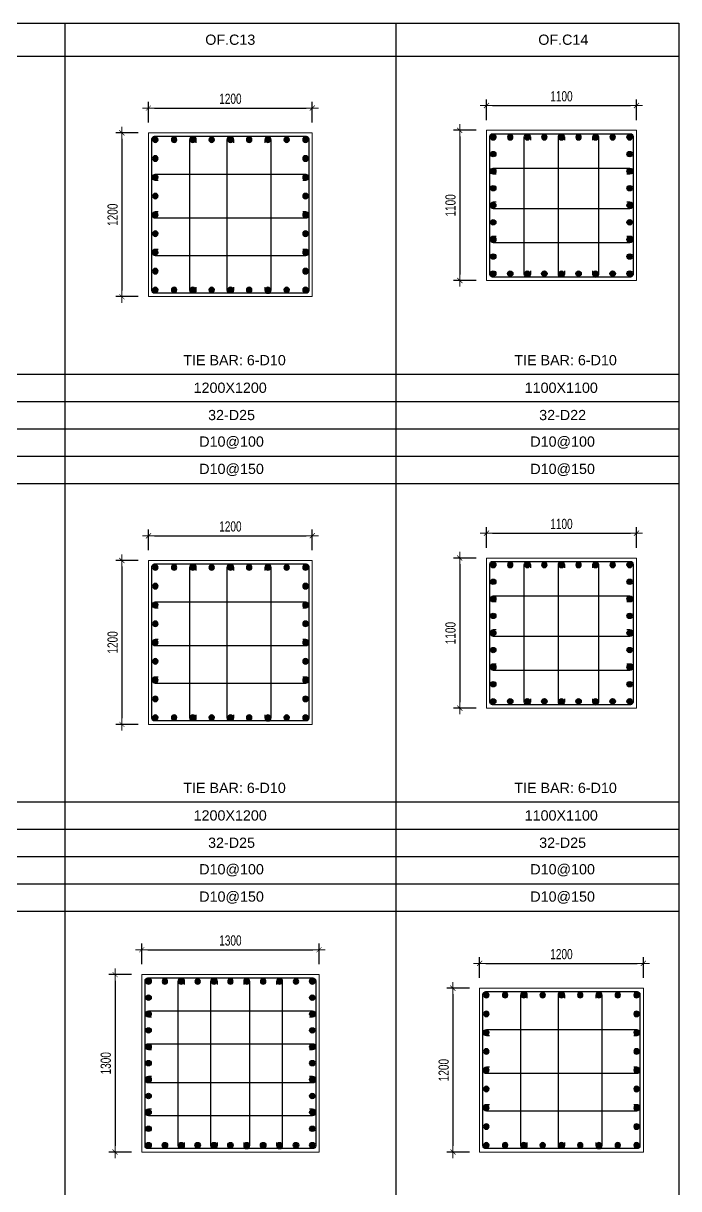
# Model space of a CAD drawing. Header units: millimetres. Extents: x 61878 to 380960, y -19809 to 191918.
# Drawn here: x 346998 to 351801, y 93668 to 102205 of the extents above; entities that cross this region are included whole.
import ezdxf
from ezdxf.enums import TextEntityAlignment as Align

# ---------------------------------------------------------------- set-up
doc = ezdxf.new("R2010")
doc.units = ezdxf.units.MM
doc.linetypes.add('CENTER2', pattern=[1.125, 0.75, -0.125, 0.125, -0.125])
doc.layers.get('Defpoints').update_dxf_attribs({"color": 151, "lineweight": 9})
for name, color, linetype in [('2', 2, 'Continuous'), ('CEN', 1, 'CENTER2'), ('STL', 3, 'Continuous'), ('TIT1', 3, 'Continuous')]:
    doc.layers.add(name, color=color, linetype=linetype)
doc.layers.add('NDC_S_CONTINUOUS', color=3, linetype='Continuous', lineweight=20)
doc.layers.add('NDC_S_DIM', color=1, linetype='Continuous', lineweight=15)
doc.styles.add('NDC_ARIAL', font='arial.ttf', dxfattribs={"width": 0.85})
doc.styles.add('NDC_DIM', font='', dxfattribs={"width": 0.75})
doc.styles.get('NDC_DIM').set_extended_font_data('Dotum')
doc.dimstyles.new('NDC_dim_30', dxfattribs={"dimscale": 30, "dimtxt": 2.5, "dimasz": 1.5, "dimexe": 1.5, "dimexo": 2.5, "dimgap": 1, "dimtad": 1, "dimdec": 0, "dimzin": 0, "dimdsep": 46, "dimtxsty": 'NDC_DIM', "dimblk": 'DIMMARK', "dimcen": 0.09, "dimdle": 1.2, "dimclrd": 1, "dimclre": 1, "dimclrt": 3, "dimadec": 0, "dimazin": 0, "dimtfac": 1, "dimtdec": 0, "dimtix": 1, "dimtofl": 0, "dimtmove": 0, "dimatfit": 3, "dimfxl": 8, "dimfxlon": 1, "dimtolj": 1, "dimtzin": 0, "dimarcsym": 0})

# ---------------------------------------------------------------- blocks, each defined once
blk = doc.blocks.new('DIMMARK')
at = {"layer": 'NDC_S_DIM', "color": 1}
blk.add_line((-1.5, 0), (1, 0), dxfattribs=at)
at = {"layer": 'NDC_S_DIM', "color": 2, "const_width": 0.1}
blk.add_lwpolyline([(-0.42, -0.42), (0.42, 0.42)], dxfattribs=at)
blk = doc.blocks.new('*D1206')
at = {"layer": 'Defpoints', "color": 0, "ltscale": 40, "transparency": 16777216}
for p in [(349166.1, 95418.5), (347866.1, 95236.9), (349166.1, 95236.9)]:
    blk.add_point(p, dxfattribs=at)
at = {"layer": 'NDC_S_DIM', "color": 1, "lineweight": -2, "ltscale": 40, "transparency": 16777216}
for p, q in [((347866.1, 95311.9), (347866.1, 95463.5)), ((349166.1, 95311.9), (349166.1, 95463.5)), ((347911.1, 95418.5), (349121.1, 95418.5))]:
    blk.add_line(p, q, dxfattribs=at)
at = {"layer": 'NDC_S_DIM', "color": 1, "lineweight": -2, "ltscale": 40, "transparency": 16777216, "xscale": 45, "yscale": 45, "zscale": 45, "rotation": 180}
blk.add_blockref('DIMMARK', (347866.1, 95418.5), dxfattribs=at)
at = {"layer": 'NDC_S_DIM', "color": 1, "lineweight": -2, "ltscale": 40, "transparency": 16777216, "xscale": 45, "yscale": 45, "zscale": 45}
blk.add_blockref('DIMMARK', (349166.1, 95418.5), dxfattribs=at)
at = {"layer": 'NDC_S_DIM', "color": 3, "ltscale": 40, "transparency": 16777216, "insert": (348516.1, 95486), "char_height": 75, "attachment_point": 5, "style": 'NDC_DIM'}
blk.add_mtext('\\A1;1300', dxfattribs=at)
blk = doc.blocks.new('*D1207')
at = {"layer": 'Defpoints', "color": 0, "ltscale": 40, "transparency": 16777216}
for p in [(347866.1, 95236.9), (347670.8, 93936.9), (347866.1, 93936.9)]:
    blk.add_point(p, dxfattribs=at)
at = {"layer": 'NDC_S_DIM', "color": 1, "lineweight": -2, "ltscale": 40, "transparency": 16777216}
for p, q in [((347791.1, 95236.9), (347625.8, 95236.9)), ((347670.8, 95191.9), (347670.8, 93981.9)), ((347791.1, 93936.9), (347625.8, 93936.9))]:
    blk.add_line(p, q, dxfattribs=at)
at = {"layer": 'NDC_S_DIM', "color": 1, "lineweight": -2, "ltscale": 40, "transparency": 16777216, "xscale": 45, "yscale": 45, "zscale": 45}
for p, rotation in [((347670.8, 95236.9), 90), ((347670.8, 93936.9), 270)]:
    blk.add_blockref('DIMMARK', p, dxfattribs=dict(at, rotation=rotation))
at = {"layer": 'NDC_S_DIM', "color": 3, "ltscale": 40, "transparency": 16777216, "insert": (347603.2, 94586.9), "char_height": 75, "attachment_point": 5, "rotation": 90, "style": 'NDC_DIM'}
blk.add_mtext('\\A1;1300', dxfattribs=at)
blk = doc.blocks.new('8')
at = {"layer": '2'}
blk.add_hatch(color=256, dxfattribs=at).paths.add_polyline_path([(20, 0, 0.386127), (1.9, 19.9), (-1.9, 19.9, 0.386127), (-20, 0, 1)])
blk.add_circle((0, 0), 20, dxfattribs=at)
blk = doc.blocks.new('5')
at = {"layer": 'CEN', "rotation": 180}
blk.add_blockref('8', (0, 0), dxfattribs=at)
blk = doc.blocks.new('*U1192')
at = {"layer": 'STL', "xscale": -1, "rotation": 270}
blk.add_blockref('5', (0, 0), dxfattribs=at)
blk = doc.blocks.new('*U1172')
at = {"layer": 'NDC_S_DIM', "color": 0, "linetype": 'ByBlock', "lineweight": -2, "transparency": 16777216}
for p in [(308919.8, 95186.4), (309039.9, 95186.4), (309159.9, 95186.4), (309280, 95186.4), (309400, 95186.4), (309520.1, 95186.4), (309640.1, 95186.4), (309760.2, 95186.4), (309880.2, 95186.4), (310000.3, 95186.4), (310120.3, 95186.4)]:
    blk.add_blockref('*U1192', p, dxfattribs=at)
blk = doc.blocks.new('*U1173')
at = {"layer": 'STL', "xscale": -1, "rotation": 270}
blk.add_blockref('5', (0, 0), dxfattribs=at)
blk = doc.blocks.new('*U1174')
at = {"layer": 'NDC_S_DIM', "color": 0, "linetype": 'ByBlock', "lineweight": -2, "transparency": 16777216}
for p in [(308919.8, 95186.4), (309039.9, 95186.4), (309159.9, 95186.4), (309280, 95186.4), (309400, 95186.4), (309520.1, 95186.4), (309640.1, 95186.4), (309760.2, 95186.4), (309880.2, 95186.4), (310000.3, 95186.4), (310120.3, 95186.4)]:
    blk.add_blockref('*U1173', p, dxfattribs=at)
blk = doc.blocks.new('*U1175')
at = {"layer": 'STL', "xscale": -1, "rotation": 270}
blk.add_blockref('5', (0, 0), dxfattribs=at)
blk = doc.blocks.new('*U1176')
at = {"layer": 'NDC_S_DIM', "color": 0, "linetype": 'ByBlock', "lineweight": -2, "transparency": 16777216}
for p in [(308919.8, 95186.4), (309039.9, 95186.4), (309159.9, 95186.4), (309280, 95186.4), (309400, 95186.4), (309520.1, 95186.4), (309640.1, 95186.4), (309760.2, 95186.4), (309880.2, 95186.4), (310000.3, 95186.4), (310120.3, 95186.4)]:
    blk.add_blockref('*U1175', p, dxfattribs=at)
blk = doc.blocks.new('*U1177')
at = {"layer": 'STL', "xscale": -1, "rotation": 270}
blk.add_blockref('5', (0, 0), dxfattribs=at)
blk = doc.blocks.new('*U1178')
at = {"layer": 'NDC_S_DIM', "color": 0, "linetype": 'ByBlock', "lineweight": -2, "transparency": 16777216}
for p in [(308919.8, 95186.4), (309039.9, 95186.4), (309159.9, 95186.4), (309280, 95186.4), (309400, 95186.4), (309520.1, 95186.4), (309640.1, 95186.4), (309760.2, 95186.4), (309880.2, 95186.4), (310000.3, 95186.4), (310120.3, 95186.4)]:
    blk.add_blockref('*U1177', p, dxfattribs=at)
blk = doc.blocks.new('*D1201')
at = {"layer": 'Defpoints', "color": 0, "ltscale": 40, "transparency": 16777216}
for p in [(349116.1, 98451.2), (347916.1, 98269.6), (349116.1, 98269.6)]:
    blk.add_point(p, dxfattribs=at)
at = {"layer": 'NDC_S_DIM', "color": 1, "lineweight": -2, "ltscale": 40, "transparency": 16777216}
for p, q in [((347916.1, 98344.6), (347916.1, 98496.2)), ((347961.1, 98451.2), (349071.1, 98451.2)), ((349116.1, 98344.6), (349116.1, 98496.2))]:
    blk.add_line(p, q, dxfattribs=at)
at = {"layer": 'NDC_S_DIM', "color": 1, "lineweight": -2, "ltscale": 40, "transparency": 16777216, "xscale": 45, "yscale": 45, "zscale": 45, "rotation": 180}
blk.add_blockref('DIMMARK', (347916.1, 98451.2), dxfattribs=at)
at = {"layer": 'NDC_S_DIM', "color": 1, "lineweight": -2, "ltscale": 40, "transparency": 16777216, "xscale": 45, "yscale": 45, "zscale": 45}
blk.add_blockref('DIMMARK', (349116.1, 98451.2), dxfattribs=at)
at = {"layer": 'NDC_S_DIM', "color": 3, "ltscale": 40, "transparency": 16777216, "insert": (348516.1, 98518.7), "char_height": 75, "attachment_point": 5, "style": 'NDC_DIM'}
blk.add_mtext('\\A1;1200', dxfattribs=at)
blk = doc.blocks.new('*D1202')
at = {"layer": 'Defpoints', "color": 0, "ltscale": 40, "transparency": 16777216}
for p in [(347916.1, 98269.6), (347720.8, 97069.6), (347916.1, 97069.6)]:
    blk.add_point(p, dxfattribs=at)
at = {"layer": 'NDC_S_DIM', "color": 1, "lineweight": -2, "ltscale": 40, "transparency": 16777216}
for p, q in [((347841.1, 98269.6), (347675.8, 98269.6)), ((347720.8, 98224.6), (347720.8, 97114.6)), ((347841.1, 97069.6), (347675.8, 97069.6))]:
    blk.add_line(p, q, dxfattribs=at)
at = {"layer": 'NDC_S_DIM', "color": 1, "lineweight": -2, "ltscale": 40, "transparency": 16777216, "xscale": 45, "yscale": 45, "zscale": 45}
for p, rotation in [((347720.8, 98269.6), 90), ((347720.8, 97069.6), 270)]:
    blk.add_blockref('DIMMARK', p, dxfattribs=dict(at, rotation=rotation))
at = {"layer": 'NDC_S_DIM', "color": 3, "ltscale": 40, "transparency": 16777216, "insert": (347653.2, 97669.6), "char_height": 75, "attachment_point": 5, "rotation": 90, "style": 'NDC_DIM'}
blk.add_mtext('\\A1;1200', dxfattribs=at)
blk = doc.blocks.new('*U1181')
at = {"layer": 'STL', "xscale": -1, "rotation": 270}
blk.add_blockref('5', (0, 0), dxfattribs=at)
blk = doc.blocks.new('*U1168')
at = {"layer": 'NDC_S_DIM', "color": 0, "linetype": 'ByBlock', "lineweight": -2, "transparency": 16777216}
for p in [(306393.8, 95024.2), (306531.3, 95024.2), (306668.9, 95024.2), (306806.4, 95024.2), (306944, 95024.2), (307081.5, 95024.2), (307219.1, 95024.2), (307356.7, 95024.2), (307494.2, 95024.2)]:
    blk.add_blockref('*U1181', p, dxfattribs=at)
blk = doc.blocks.new('*U1170')
at = {"layer": 'STL', "xscale": -1, "rotation": 270}
blk.add_blockref('5', (0, 0), dxfattribs=at)
blk = doc.blocks.new('*U1169')
at = {"layer": 'NDC_S_DIM', "color": 0, "linetype": 'ByBlock', "lineweight": -2, "transparency": 16777216}
for p in [(306393.8, 95024.2), (306531.3, 95024.2), (306668.9, 95024.2), (306806.4, 95024.2), (306944, 95024.2), (307081.5, 95024.2), (307219.1, 95024.2), (307356.7, 95024.2), (307494.2, 95024.2)]:
    blk.add_blockref('*U1170', p, dxfattribs=at)
blk = doc.blocks.new('*U1179')
at = {"layer": 'STL', "xscale": -1, "rotation": 270}
blk.add_blockref('5', (0, 0), dxfattribs=at)
blk = doc.blocks.new('*U1171')
at = {"layer": 'NDC_S_DIM', "color": 0, "linetype": 'ByBlock', "lineweight": -2, "transparency": 16777216}
for p in [(306393.8, 95024.2), (306531.3, 95024.2), (306668.9, 95024.2), (306806.4, 95024.2), (306944, 95024.2), (307081.5, 95024.2), (307219.1, 95024.2), (307356.7, 95024.2), (307494.2, 95024.2)]:
    blk.add_blockref('*U1179', p, dxfattribs=at)
blk = doc.blocks.new('*U1167')
at = {"layer": 'STL', "xscale": -1, "rotation": 270}
blk.add_blockref('5', (0, 0), dxfattribs=at)
blk = doc.blocks.new('*U1180')
at = {"layer": 'NDC_S_DIM', "color": 0, "linetype": 'ByBlock', "lineweight": -2, "transparency": 16777216}
for p in [(306393.8, 95024.2), (306531.3, 95024.2), (306668.9, 95024.2), (306806.4, 95024.2), (306944, 95024.2), (307081.5, 95024.2), (307219.1, 95024.2), (307356.7, 95024.2), (307494.2, 95024.2)]:
    blk.add_blockref('*U1167', p, dxfattribs=at)
blk = doc.blocks.new('*D1203')
at = {"layer": 'Defpoints', "color": 0, "ltscale": 40, "transparency": 16777216}
for p in [(349116.1, 101583.9), (347916.1, 101402.3), (349116.1, 101402.3)]:
    blk.add_point(p, dxfattribs=at)
at = {"layer": 'NDC_S_DIM', "color": 1, "lineweight": -2, "ltscale": 40, "transparency": 16777216}
for p, q in [((347916.1, 101477.3), (347916.1, 101628.9)), ((347961.1, 101583.9), (349071.1, 101583.9)), ((349116.1, 101477.3), (349116.1, 101628.9))]:
    blk.add_line(p, q, dxfattribs=at)
at = {"layer": 'NDC_S_DIM', "color": 1, "lineweight": -2, "ltscale": 40, "transparency": 16777216, "xscale": 45, "yscale": 45, "zscale": 45, "rotation": 180}
blk.add_blockref('DIMMARK', (347916.1, 101583.9), dxfattribs=at)
at = {"layer": 'NDC_S_DIM', "color": 1, "lineweight": -2, "ltscale": 40, "transparency": 16777216, "xscale": 45, "yscale": 45, "zscale": 45}
blk.add_blockref('DIMMARK', (349116.1, 101583.9), dxfattribs=at)
at = {"layer": 'NDC_S_DIM', "color": 3, "ltscale": 40, "transparency": 16777216, "insert": (348516.1, 101651.4), "char_height": 75, "attachment_point": 5, "style": 'NDC_DIM'}
blk.add_mtext('\\A1;1200', dxfattribs=at)
blk = doc.blocks.new('*D1204')
at = {"layer": 'Defpoints', "color": 0, "ltscale": 40, "transparency": 16777216}
for p in [(347916.1, 101402.3), (347720.8, 100202.3), (347916.1, 100202.3)]:
    blk.add_point(p, dxfattribs=at)
at = {"layer": 'NDC_S_DIM', "color": 1, "lineweight": -2, "ltscale": 40, "transparency": 16777216}
for p, q in [((347841.1, 101402.3), (347675.8, 101402.3)), ((347720.8, 101357.3), (347720.8, 100247.3)), ((347841.1, 100202.3), (347675.8, 100202.3))]:
    blk.add_line(p, q, dxfattribs=at)
at = {"layer": 'NDC_S_DIM', "color": 1, "lineweight": -2, "ltscale": 40, "transparency": 16777216, "xscale": 45, "yscale": 45, "zscale": 45}
for p, rotation in [((347720.8, 101402.3), 90), ((347720.8, 100202.3), 270)]:
    blk.add_blockref('DIMMARK', p, dxfattribs=dict(at, rotation=rotation))
at = {"layer": 'NDC_S_DIM', "color": 3, "ltscale": 40, "transparency": 16777216, "insert": (347653.2, 100802.3), "char_height": 75, "attachment_point": 5, "rotation": 90, "style": 'NDC_DIM'}
blk.add_mtext('\\A1;1200', dxfattribs=at)
blk = doc.blocks.new('*U1166')
at = {"layer": 'STL', "xscale": -1, "rotation": 270}
blk.add_blockref('5', (0, 0), dxfattribs=at)
blk = doc.blocks.new('*U1183')
at = {"layer": 'NDC_S_DIM', "color": 0, "linetype": 'ByBlock', "lineweight": -2, "transparency": 16777216}
for p in [(306393.8, 95024.2), (306531.3, 95024.2), (306668.9, 95024.2), (306806.4, 95024.2), (306944, 95024.2), (307081.5, 95024.2), (307219.1, 95024.2), (307356.7, 95024.2), (307494.2, 95024.2)]:
    blk.add_blockref('*U1166', p, dxfattribs=at)
blk = doc.blocks.new('*U1162')
at = {"layer": 'STL', "xscale": -1, "rotation": 270}
blk.add_blockref('5', (0, 0), dxfattribs=at)
blk = doc.blocks.new('*U1161')
at = {"layer": 'NDC_S_DIM', "color": 0, "linetype": 'ByBlock', "lineweight": -2, "transparency": 16777216}
for p in [(306393.8, 95024.2), (306531.3, 95024.2), (306668.9, 95024.2), (306806.4, 95024.2), (306944, 95024.2), (307081.5, 95024.2), (307219.1, 95024.2), (307356.7, 95024.2), (307494.2, 95024.2)]:
    blk.add_blockref('*U1162', p, dxfattribs=at)
blk = doc.blocks.new('*U1164')
at = {"layer": 'STL', "xscale": -1, "rotation": 270}
blk.add_blockref('5', (0, 0), dxfattribs=at)
blk = doc.blocks.new('*U1163')
at = {"layer": 'NDC_S_DIM', "color": 0, "linetype": 'ByBlock', "lineweight": -2, "transparency": 16777216}
for p in [(306393.8, 95024.2), (306531.3, 95024.2), (306668.9, 95024.2), (306806.4, 95024.2), (306944, 95024.2), (307081.5, 95024.2), (307219.1, 95024.2), (307356.7, 95024.2), (307494.2, 95024.2)]:
    blk.add_blockref('*U1164', p, dxfattribs=at)
blk = doc.blocks.new('*U1182')
at = {"layer": 'STL', "xscale": -1, "rotation": 270}
blk.add_blockref('5', (0, 0), dxfattribs=at)
blk = doc.blocks.new('*U1165')
at = {"layer": 'NDC_S_DIM', "color": 0, "linetype": 'ByBlock', "lineweight": -2, "transparency": 16777216}
for p in [(306393.8, 95024.2), (306531.3, 95024.2), (306668.9, 95024.2), (306806.4, 95024.2), (306944, 95024.2), (307081.5, 95024.2), (307219.1, 95024.2), (307356.7, 95024.2), (307494.2, 95024.2)]:
    blk.add_blockref('*U1182', p, dxfattribs=at)
blk = doc.blocks.new('*D1263')
at = {"layer": 'Defpoints', "color": 0, "ltscale": 40, "transparency": 16777216}
for p in [(351542.2, 95318.5), (350342.2, 95136.9), (351542.2, 95136.9)]:
    blk.add_point(p, dxfattribs=at)
at = {"layer": 'NDC_S_DIM', "color": 1, "lineweight": -2, "ltscale": 40, "transparency": 16777216}
for p, q in [((350342.2, 95211.9), (350342.2, 95363.5)), ((351542.2, 95211.9), (351542.2, 95363.5)), ((350387.2, 95318.5), (351497.2, 95318.5))]:
    blk.add_line(p, q, dxfattribs=at)
at = {"layer": 'NDC_S_DIM', "color": 1, "lineweight": -2, "ltscale": 40, "transparency": 16777216, "xscale": 45, "yscale": 45, "zscale": 45, "rotation": 180}
blk.add_blockref('DIMMARK', (350342.2, 95318.5), dxfattribs=at)
at = {"layer": 'NDC_S_DIM', "color": 1, "lineweight": -2, "ltscale": 40, "transparency": 16777216, "xscale": 45, "yscale": 45, "zscale": 45}
blk.add_blockref('DIMMARK', (351542.2, 95318.5), dxfattribs=at)
at = {"layer": 'NDC_S_DIM', "color": 3, "ltscale": 40, "transparency": 16777216, "insert": (350942.2, 95386), "char_height": 75, "attachment_point": 5, "style": 'NDC_DIM'}
blk.add_mtext('\\A1;1200', dxfattribs=at)
blk = doc.blocks.new('*D1264')
at = {"layer": 'Defpoints', "color": 0, "ltscale": 40, "transparency": 16777216}
for p in [(350342.2, 95136.9), (350146.9, 93936.9), (350342.2, 93936.9)]:
    blk.add_point(p, dxfattribs=at)
at = {"layer": 'NDC_S_DIM', "color": 1, "lineweight": -2, "ltscale": 40, "transparency": 16777216}
for p, q in [((350267.2, 95136.9), (350101.9, 95136.9)), ((350146.9, 95091.9), (350146.9, 93981.9)), ((350267.2, 93936.9), (350101.9, 93936.9))]:
    blk.add_line(p, q, dxfattribs=at)
at = {"layer": 'NDC_S_DIM', "color": 1, "lineweight": -2, "ltscale": 40, "transparency": 16777216, "xscale": 45, "yscale": 45, "zscale": 45}
for p, rotation in [((350146.9, 95136.9), 90), ((350146.9, 93936.9), 270)]:
    blk.add_blockref('DIMMARK', p, dxfattribs=dict(at, rotation=rotation))
at = {"layer": 'NDC_S_DIM', "color": 3, "ltscale": 40, "transparency": 16777216, "insert": (350079.3, 94536.9), "char_height": 75, "attachment_point": 5, "rotation": 90, "style": 'NDC_DIM'}
blk.add_mtext('\\A1;1200', dxfattribs=at)
blk = doc.blocks.new('*U1262')
at = {"layer": 'STL', "xscale": -1, "rotation": 270}
blk.add_blockref('5', (0, 0), dxfattribs=at)
blk = doc.blocks.new('*U1256')
at = {"layer": 'NDC_S_DIM', "color": 0, "linetype": 'ByBlock', "lineweight": -2, "transparency": 16777216}
for p in [(306393.8, 95024.2), (306531.3, 95024.2), (306668.9, 95024.2), (306806.4, 95024.2), (306944, 95024.2), (307081.5, 95024.2), (307219.1, 95024.2), (307356.7, 95024.2), (307494.2, 95024.2)]:
    blk.add_blockref('*U1262', p, dxfattribs=at)
blk = doc.blocks.new('*U1258')
at = {"layer": 'STL', "xscale": -1, "rotation": 270}
blk.add_blockref('5', (0, 0), dxfattribs=at)
blk = doc.blocks.new('*U1257')
at = {"layer": 'NDC_S_DIM', "color": 0, "linetype": 'ByBlock', "lineweight": -2, "transparency": 16777216}
for p in [(306393.8, 95024.2), (306531.3, 95024.2), (306668.9, 95024.2), (306806.4, 95024.2), (306944, 95024.2), (307081.5, 95024.2), (307219.1, 95024.2), (307356.7, 95024.2), (307494.2, 95024.2)]:
    blk.add_blockref('*U1258', p, dxfattribs=at)
blk = doc.blocks.new('*U1260')
at = {"layer": 'STL', "xscale": -1, "rotation": 270}
blk.add_blockref('5', (0, 0), dxfattribs=at)
blk = doc.blocks.new('*U1259')
at = {"layer": 'NDC_S_DIM', "color": 0, "linetype": 'ByBlock', "lineweight": -2, "transparency": 16777216}
for p in [(306393.8, 95024.2), (306531.3, 95024.2), (306668.9, 95024.2), (306806.4, 95024.2), (306944, 95024.2), (307081.5, 95024.2), (307219.1, 95024.2), (307356.7, 95024.2), (307494.2, 95024.2)]:
    blk.add_blockref('*U1260', p, dxfattribs=at)
blk = doc.blocks.new('*U1255')
at = {"layer": 'STL', "xscale": -1, "rotation": 270}
blk.add_blockref('5', (0, 0), dxfattribs=at)
blk = doc.blocks.new('*U1261')
at = {"layer": 'NDC_S_DIM', "color": 0, "linetype": 'ByBlock', "lineweight": -2, "transparency": 16777216}
for p in [(306393.8, 95024.2), (306531.3, 95024.2), (306668.9, 95024.2), (306806.4, 95024.2), (306944, 95024.2), (307081.5, 95024.2), (307219.1, 95024.2), (307356.7, 95024.2), (307494.2, 95024.2)]:
    blk.add_blockref('*U1255', p, dxfattribs=at)
blk = doc.blocks.new('*D1281')
at = {"layer": 'Defpoints', "color": 0, "ltscale": 40, "transparency": 16777216}
for p in [(351492.2, 98469.5), (350392.2, 98287.9), (351492.2, 98287.9)]:
    blk.add_point(p, dxfattribs=at)
at = {"layer": 'NDC_S_DIM', "color": 1, "lineweight": -2, "ltscale": 40, "transparency": 16777216}
for p, q in [((350392.2, 98362.9), (350392.2, 98514.5)), ((351492.2, 98362.9), (351492.2, 98514.5)), ((350437.2, 98469.5), (351447.2, 98469.5))]:
    blk.add_line(p, q, dxfattribs=at)
at = {"layer": 'NDC_S_DIM', "color": 1, "lineweight": -2, "ltscale": 40, "transparency": 16777216, "xscale": 45, "yscale": 45, "zscale": 45, "rotation": 180}
blk.add_blockref('DIMMARK', (350392.2, 98469.5), dxfattribs=at)
at = {"layer": 'NDC_S_DIM', "color": 1, "lineweight": -2, "ltscale": 40, "transparency": 16777216, "xscale": 45, "yscale": 45, "zscale": 45}
blk.add_blockref('DIMMARK', (351492.2, 98469.5), dxfattribs=at)
at = {"layer": 'NDC_S_DIM', "color": 3, "ltscale": 40, "transparency": 16777216, "insert": (350942.2, 98537.1), "char_height": 75, "attachment_point": 5, "style": 'NDC_DIM'}
blk.add_mtext('\\A1;1100', dxfattribs=at)
blk = doc.blocks.new('*D1282')
at = {"layer": 'Defpoints', "color": 0, "ltscale": 40, "transparency": 16777216}
for p in [(350392.2, 98287.9), (350196.9, 97187.9), (350392.2, 97187.9)]:
    blk.add_point(p, dxfattribs=at)
at = {"layer": 'NDC_S_DIM', "color": 1, "lineweight": -2, "ltscale": 40, "transparency": 16777216}
for p, q in [((350317.2, 98287.9), (350151.9, 98287.9)), ((350196.9, 98242.9), (350196.9, 97232.9)), ((350317.2, 97187.9), (350151.9, 97187.9))]:
    blk.add_line(p, q, dxfattribs=at)
at = {"layer": 'NDC_S_DIM', "color": 1, "lineweight": -2, "ltscale": 40, "transparency": 16777216, "xscale": 45, "yscale": 45, "zscale": 45}
for p, rotation in [((350196.9, 98287.9), 90), ((350196.9, 97187.9), 270)]:
    blk.add_blockref('DIMMARK', p, dxfattribs=dict(at, rotation=rotation))
at = {"layer": 'NDC_S_DIM', "color": 3, "ltscale": 40, "transparency": 16777216, "insert": (350129.3, 97737.9), "char_height": 75, "attachment_point": 5, "rotation": 90, "style": 'NDC_DIM'}
blk.add_mtext('\\A1;1100', dxfattribs=at)
blk = doc.blocks.new('*U1275')
at = {"layer": 'STL', "xscale": -1, "rotation": 270}
blk.add_blockref('5', (0, 0), dxfattribs=at)
blk = doc.blocks.new('*U1276')
at = {"layer": 'NDC_S_DIM', "color": 0, "linetype": 'ByBlock', "lineweight": -2, "transparency": 16777216}
for p in [(306493.8, 98119.1), (306618.8, 98119.1), (306743.9, 98119.1), (306868.9, 98119.1), (306994, 98119.1), (307119, 98119.1), (307244.1, 98119.1), (307369.2, 98119.1), (307494.2, 98119.1)]:
    blk.add_blockref('*U1275', p, dxfattribs=at)
blk = doc.blocks.new('*U1277')
at = {"layer": 'STL', "xscale": -1, "rotation": 270}
blk.add_blockref('5', (0, 0), dxfattribs=at)
blk = doc.blocks.new('*U1278')
at = {"layer": 'NDC_S_DIM', "color": 0, "linetype": 'ByBlock', "lineweight": -2, "transparency": 16777216}
for p in [(306493.8, 98119.1), (306618.8, 98119.1), (306743.9, 98119.1), (306868.9, 98119.1), (306994, 98119.1), (307119, 98119.1), (307244.1, 98119.1), (307369.2, 98119.1), (307494.2, 98119.1)]:
    blk.add_blockref('*U1277', p, dxfattribs=at)
blk = doc.blocks.new('*U1279')
at = {"layer": 'STL', "xscale": -1, "rotation": 270}
blk.add_blockref('5', (0, 0), dxfattribs=at)
blk = doc.blocks.new('*U1280')
at = {"layer": 'NDC_S_DIM', "color": 0, "linetype": 'ByBlock', "lineweight": -2, "transparency": 16777216}
for p in [(306493.8, 98119.1), (306618.8, 98119.1), (306743.9, 98119.1), (306868.9, 98119.1), (306994, 98119.1), (307119, 98119.1), (307244.1, 98119.1), (307369.2, 98119.1), (307494.2, 98119.1)]:
    blk.add_blockref('*U1279', p, dxfattribs=at)
blk = doc.blocks.new('*U1271')
at = {"layer": 'STL', "xscale": -1, "rotation": 270}
blk.add_blockref('5', (0, 0), dxfattribs=at)
blk = doc.blocks.new('*U1272')
at = {"layer": 'NDC_S_DIM', "color": 0, "linetype": 'ByBlock', "lineweight": -2, "transparency": 16777216}
for p in [(306493.8, 98119.1), (306618.8, 98119.1), (306743.9, 98119.1), (306868.9, 98119.1), (306994, 98119.1), (307119, 98119.1), (307244.1, 98119.1), (307369.2, 98119.1), (307494.2, 98119.1)]:
    blk.add_blockref('*U1271', p, dxfattribs=at)
blk = doc.blocks.new('*D1283')
at = {"layer": 'Defpoints', "color": 0, "ltscale": 40, "transparency": 16777216}
for p in [(351492.2, 101602.2), (350392.2, 101420.6), (351492.2, 101420.6)]:
    blk.add_point(p, dxfattribs=at)
at = {"layer": 'NDC_S_DIM', "color": 1, "lineweight": -2, "ltscale": 40, "transparency": 16777216}
for p, q in [((350392.2, 101495.6), (350392.2, 101647.2)), ((350437.2, 101602.2), (351447.2, 101602.2)), ((351492.2, 101495.6), (351492.2, 101647.2))]:
    blk.add_line(p, q, dxfattribs=at)
at = {"layer": 'NDC_S_DIM', "color": 1, "lineweight": -2, "ltscale": 40, "transparency": 16777216, "xscale": 45, "yscale": 45, "zscale": 45, "rotation": 180}
blk.add_blockref('DIMMARK', (350392.2, 101602.2), dxfattribs=at)
at = {"layer": 'NDC_S_DIM', "color": 1, "lineweight": -2, "ltscale": 40, "transparency": 16777216, "xscale": 45, "yscale": 45, "zscale": 45}
blk.add_blockref('DIMMARK', (351492.2, 101602.2), dxfattribs=at)
at = {"layer": 'NDC_S_DIM', "color": 3, "ltscale": 40, "transparency": 16777216, "insert": (350942.2, 101669.8), "char_height": 75, "attachment_point": 5, "style": 'NDC_DIM'}
blk.add_mtext('\\A1;1100', dxfattribs=at)
blk = doc.blocks.new('*D1284')
at = {"layer": 'Defpoints', "color": 0, "ltscale": 40, "transparency": 16777216}
for p in [(350392.2, 101420.6), (350196.9, 100320.6), (350392.2, 100320.6)]:
    blk.add_point(p, dxfattribs=at)
at = {"layer": 'NDC_S_DIM', "color": 1, "lineweight": -2, "ltscale": 40, "transparency": 16777216}
for p, q in [((350317.2, 101420.6), (350151.9, 101420.6)), ((350196.9, 101375.6), (350196.9, 100365.6)), ((350317.2, 100320.6), (350151.9, 100320.6))]:
    blk.add_line(p, q, dxfattribs=at)
at = {"layer": 'NDC_S_DIM', "color": 1, "lineweight": -2, "ltscale": 40, "transparency": 16777216, "xscale": 45, "yscale": 45, "zscale": 45}
for p, rotation in [((350196.9, 101420.6), 90), ((350196.9, 100320.6), 270)]:
    blk.add_blockref('DIMMARK', p, dxfattribs=dict(at, rotation=rotation))
at = {"layer": 'NDC_S_DIM', "color": 3, "ltscale": 40, "transparency": 16777216, "insert": (350129.3, 100870.6), "char_height": 75, "attachment_point": 5, "rotation": 90, "style": 'NDC_DIM'}
blk.add_mtext('\\A1;1100', dxfattribs=at)
blk = doc.blocks.new('*U1265')
at = {"layer": 'STL', "xscale": -1, "rotation": 270}
blk.add_blockref('5', (0, 0), dxfattribs=at)
blk = doc.blocks.new('*U1266')
at = {"layer": 'NDC_S_DIM', "color": 0, "linetype": 'ByBlock', "lineweight": -2, "transparency": 16777216}
for p in [(306493.8, 98119.1), (306618.8, 98119.1), (306743.9, 98119.1), (306868.9, 98119.1), (306994, 98119.1), (307119, 98119.1), (307244.1, 98119.1), (307369.2, 98119.1), (307494.2, 98119.1)]:
    blk.add_blockref('*U1265', p, dxfattribs=at)
blk = doc.blocks.new('*U1267')
at = {"layer": 'STL', "xscale": -1, "rotation": 270}
blk.add_blockref('5', (0, 0), dxfattribs=at)
blk = doc.blocks.new('*U1268')
at = {"layer": 'NDC_S_DIM', "color": 0, "linetype": 'ByBlock', "lineweight": -2, "transparency": 16777216}
for p in [(306493.8, 98119.1), (306618.8, 98119.1), (306743.9, 98119.1), (306868.9, 98119.1), (306994, 98119.1), (307119, 98119.1), (307244.1, 98119.1), (307369.2, 98119.1), (307494.2, 98119.1)]:
    blk.add_blockref('*U1267', p, dxfattribs=at)
blk = doc.blocks.new('*U1269')
at = {"layer": 'STL', "xscale": -1, "rotation": 270}
blk.add_blockref('5', (0, 0), dxfattribs=at)
blk = doc.blocks.new('*U1270')
at = {"layer": 'NDC_S_DIM', "color": 0, "linetype": 'ByBlock', "lineweight": -2, "transparency": 16777216}
for p in [(306493.8, 98119.1), (306618.8, 98119.1), (306743.9, 98119.1), (306868.9, 98119.1), (306994, 98119.1), (307119, 98119.1), (307244.1, 98119.1), (307369.2, 98119.1), (307494.2, 98119.1)]:
    blk.add_blockref('*U1269', p, dxfattribs=at)
blk = doc.blocks.new('*U1273')
at = {"layer": 'STL', "xscale": -1, "rotation": 270}
blk.add_blockref('5', (0, 0), dxfattribs=at)
blk = doc.blocks.new('*U1274')
at = {"layer": 'NDC_S_DIM', "color": 0, "linetype": 'ByBlock', "lineweight": -2, "transparency": 16777216}
for p in [(306493.8, 98119.1), (306618.8, 98119.1), (306743.9, 98119.1), (306868.9, 98119.1), (306994, 98119.1), (307119, 98119.1), (307244.1, 98119.1), (307369.2, 98119.1), (307494.2, 98119.1)]:
    blk.add_blockref('*U1273', p, dxfattribs=at)

msp = doc.modelspace()

# ---------------------------------------------------------------- linework, layer by layer
at = {"layer": '2', "lineweight": -2, "ltscale": 1000}
for points in [[(349091.1, 101357.3), (349091.1, 100247.3, -0.414214), (349071.1, 100227.3), (347961.1, 100227.3, -0.414214), (347941.1, 100247.3), (347941.1, 101357.3, -0.414214), (347961.1, 101377.3), (349071.1, 101377.3, -0.414214)], [(351467.2, 101375.6), (351467.2, 100365.6, -0.414214), (351447.2, 100345.6), (350437.2, 100345.6, -0.414214), (350417.2, 100365.6), (350417.2, 101375.6, -0.414214), (350437.2, 101395.6), (351447.2, 101395.6, -0.414214)], [(351467.2, 98242.9), (351467.2, 97232.9, -0.414214), (351447.2, 97212.9), (350437.2, 97212.9, -0.414214), (350417.2, 97232.9), (350417.2, 98242.9, -0.414214), (350437.2, 98262.9), (351447.2, 98262.9, -0.414214)], [(349091.1, 98224.6), (349091.1, 97114.6, -0.414214), (349071.1, 97094.6), (347961.1, 97094.6, -0.414214), (347941.1, 97114.6), (347941.1, 98224.6, -0.414214), (347961.1, 98244.6), (349071.1, 98244.6, -0.414214)], [(349141.1, 95191.9), (349141.1, 93981.9, -0.414214), (349121.1, 93961.9), (347911.1, 93961.9, -0.414214), (347891.1, 93981.9), (347891.1, 95191.9, -0.414214), (347911.1, 95211.9), (349121.1, 95211.9, -0.414214)], [(351517.2, 95091.9), (351517.2, 93981.9, -0.414214), (351497.2, 93961.9), (350387.2, 93961.9, -0.414214), (350367.2, 93981.9), (350367.2, 95091.9, -0.414214), (350387.2, 95111.9), (351497.2, 95111.9, -0.414214)]]:
    msp.add_lwpolyline(points, format="xyb", close=True, dxfattribs=at)
at = {"layer": '2'}
for points in [[(348263.5, 100271.9), (348263.5, 100249.8, -1), (348218.5, 100249.8), (348218.5, 101351.8, -1), (348263.5, 101351.8), (348263.5, 101329.6)], [(348538.6, 100271.9), (348538.6, 100249.8, -1), (348493.6, 100249.8), (348493.6, 101351.8, -1), (348538.6, 101351.8), (348538.6, 101329.6)], [(348768.7, 100271.9), (348768.7, 100249.8, 1), (348813.8, 100249.8), (348813.8, 101351.8, 1), (348768.7, 101351.8), (348768.7, 101329.6)], [(350714.6, 100390.3), (350714.6, 100368.1, -1), (350669.6, 100368.1), (350669.6, 101370.1, -1), (350714.6, 101370.1), (350714.6, 101348)], [(350964.7, 100390.3), (350964.7, 100368.1, -1), (350919.7, 100368.1), (350919.7, 101370.1, -1), (350964.7, 101370.1), (350964.7, 101348)], [(351169.8, 100390.3), (351169.8, 100368.1, 1), (351214.9, 100368.1), (351214.9, 101370.1, 1), (351169.8, 101370.1), (351169.8, 101348)], [(347988, 101054.2), (347965.9, 101054.2, -1), (347965.9, 101099.2), (349068, 101099.2, -1), (349068, 101054.2), (349045.8, 101054.2)], [(350464.1, 101099), (350442, 101099, -1), (350442, 101144), (351444, 101144, -1), (351444, 101099), (351421.9, 101099)], [(347988, 100824.1), (347965.9, 100824.1, 1), (347965.9, 100779), (349068, 100779, 1), (349068, 100824.1), (349045.8, 100824.1)], [(350464.1, 100893.9), (350442, 100893.9, 1), (350442, 100848.9), (351444, 100848.9, 1), (351444, 100893.9), (351421.9, 100893.9)], [(350464.1, 100643.8), (350442, 100643.8, 1), (350442, 100598.7), (351444, 100598.7, 1), (351444, 100643.8), (351421.9, 100643.8)], [(347988, 100548.9), (347965.9, 100548.9, 1), (347965.9, 100503.9), (349068, 100503.9, 1), (349068, 100548.9), (349045.8, 100548.9)], [(350714.6, 97257.6), (350714.6, 97235.4, -1), (350669.6, 97235.4), (350669.6, 98237.4, -1), (350714.6, 98237.4), (350714.6, 98215.3)], [(350964.7, 97257.6), (350964.7, 97235.4, -1), (350919.7, 97235.4), (350919.7, 98237.4, -1), (350964.7, 98237.4), (350964.7, 98215.3)], [(351169.8, 97257.6), (351169.8, 97235.4, 1), (351214.9, 97235.4), (351214.9, 98237.4, 1), (351169.8, 98237.4), (351169.8, 98215.3)], [(348263.5, 97139.2), (348263.5, 97117.1, -1), (348218.5, 97117.1), (348218.5, 98219.1, -1), (348263.5, 98219.1), (348263.5, 98196.9)], [(348538.6, 97139.2), (348538.6, 97117.1, -1), (348493.6, 97117.1), (348493.6, 98219.1, -1), (348538.6, 98219.1), (348538.6, 98196.9)], [(348768.7, 97139.2), (348768.7, 97117.1, 1), (348813.8, 97117.1), (348813.8, 98219.1, 1), (348768.7, 98219.1), (348768.7, 98196.9)], [(350464.1, 97966.3), (350442, 97966.3, -1), (350442, 98011.3), (351444, 98011.3, -1), (351444, 97966.3), (351421.9, 97966.3)], [(347988, 97921.5), (347965.9, 97921.5, -1), (347965.9, 97966.5), (349068, 97966.5, -1), (349068, 97921.5), (349045.8, 97921.5)], [(350464.1, 97761.2), (350442, 97761.2, 1), (350442, 97716.2), (351444, 97716.2, 1), (351444, 97761.2), (351421.9, 97761.2)], [(347988, 97691.4), (347965.9, 97691.4, 1), (347965.9, 97646.3), (349068, 97646.3, 1), (349068, 97691.4), (349045.8, 97691.4)], [(350464.1, 97511.1), (350442, 97511.1, 1), (350442, 97466), (351444, 97466, 1), (351444, 97511.1), (351421.9, 97511.1)], [(347988, 97416.2), (347965.9, 97416.2, 1), (347965.9, 97371.2), (349068, 97371.2, 1), (349068, 97416.2), (349045.8, 97416.2)], [(348178.5, 94006.5), (348178.5, 93984.4, -1), (348133.5, 93984.4), (348133.5, 95186.4, -1), (348178.5, 95186.4), (348178.5, 95164.2)], [(348418.6, 94006.5), (348418.6, 93984.4, -1), (348373.6, 93984.4), (348373.6, 95186.4, -1), (348418.6, 95186.4), (348418.6, 95164.2)], [(348613.7, 94006.5), (348613.7, 93984.4, 1), (348658.7, 93984.4), (348658.7, 95186.4, 1), (348613.7, 95186.4), (348613.7, 95164.2)], [(348853.8, 94006.5), (348853.8, 93984.4, 1), (348898.8, 93984.4), (348898.8, 95186.4, 1), (348853.8, 95186.4), (348853.8, 95164.2)], [(350689.6, 94006.5), (350689.6, 93984.4, -1), (350644.6, 93984.4), (350644.6, 95086.4, -1), (350689.6, 95086.4), (350689.6, 95064.2)], [(350964.7, 94006.5), (350964.7, 93984.4, -1), (350919.7, 93984.4), (350919.7, 95086.4, -1), (350964.7, 95086.4), (350964.7, 95064.2)], [(351194.8, 94006.5), (351194.8, 93984.4, 1), (351239.9, 93984.4), (351239.9, 95086.4, 1), (351194.8, 95086.4), (351194.8, 95064.2)], [(347938, 94925.2), (347915.9, 94925.2, -1), (347915.9, 94970.3), (349118, 94970.3, -1), (349118, 94925.2), (349095.8, 94925.2)], [(350414.1, 94788.8), (350392, 94788.8, -1), (350392, 94833.8), (351494, 94833.8, -1), (351494, 94788.8), (351471.9, 94788.8)], [(347938, 94685.1), (347915.9, 94685.1, -1), (347915.9, 94730.2), (349118, 94730.2, -1), (349118, 94685.1), (349095.8, 94685.1)], [(350414.1, 94558.7), (350392, 94558.7, 1), (350392, 94513.6), (351494, 94513.6, 1), (351494, 94558.7), (351471.9, 94558.7)], [(347938, 94490.1), (347915.9, 94490.1, 1), (347915.9, 94445.1), (349118, 94445.1, 1), (349118, 94490.1), (349095.8, 94490.1)], [(347938, 94250), (347915.9, 94250, 1), (347915.9, 94205), (349118, 94205, 1), (349118, 94250), (349095.8, 94250)], [(350414.1, 94283.5), (350392, 94283.5, 1), (350392, 94238.5), (351494, 94238.5, 1), (351494, 94283.5), (351471.9, 94283.5)]]:
    msp.add_lwpolyline(points, format="xyb", dxfattribs=at)
at = {"layer": 'NDC_S_CONTINUOUS', "ltscale": 70}
for points in [[(351492.2, 101420.6), (351492.2, 100320.6), (350392.2, 100320.6), (350392.2, 101420.6), (351492.2, 101420.6)], [(349116.1, 101402.3), (349116.1, 100202.3), (347916.1, 100202.3), (347916.1, 101402.3), (349116.1, 101402.3)], [(349116.1, 98269.6), (349116.1, 97069.6), (347916.1, 97069.6), (347916.1, 98269.6), (349116.1, 98269.6)], [(351492.2, 98287.9), (351492.2, 97187.9), (350392.2, 97187.9), (350392.2, 98287.9), (351492.2, 98287.9)], [(349166.1, 95236.9), (349166.1, 93936.9), (347866.1, 93936.9), (347866.1, 95236.9), (349166.1, 95236.9)], [(351542.2, 95136.9), (351542.2, 93936.9), (350342.2, 93936.9), (350342.2, 95136.9), (351542.2, 95136.9)]]:
    msp.add_lwpolyline(points, dxfattribs=at)
at = {"layer": 'TIT1', "color": 2}
msp.add_line((335686.9, 102204.5), (351801.4, 102204.5), dxfattribs=at)
at = {"layer": 'TIT1'}
for p, q in [((347303.1, 102204.5), (347303.1, 86304.5)), ((349729.2, 102204.5), (349729.2, 86292.9)), ((351801.4, 102204.5), (351801.4, 86304.5)), ((335686.9, 101964.5), (351801.4, 101964.5)), ((351801.4, 98831.8), (335686.9, 98831.8)), ((351801.4, 95699.1), (335686.9, 95699.1))]:
    msp.add_line(p, q, dxfattribs=at)
at = {"layer": 'TIT1', "color": 8}
for p, q in [((351801.4, 99631.8), (336314.8, 99631.8)), ((351801.4, 99431.8), (336314.8, 99431.8)), ((351801.4, 99231.8), (336314.8, 99231.8)), ((351801.4, 99031.8), (336314.8, 99031.8)), ((351801.4, 96499.1), (336314.8, 96499.1)), ((351801.4, 96299.1), (336314.8, 96299.1)), ((351801.4, 96099.1), (336314.8, 96099.1)), ((351801.4, 95899.1), (336744, 95899.1))]:
    msp.add_line(p, q, dxfattribs=at)

# ---------------------------------------------------------------- block references
at = {"layer": 'NDC_S_DIM'}
for name, p in [('*U1183', (41572.2, 6327.6)), ('*U1266', (43948.2, 3251.1)), ('*U1161', (41572.2, 5227.1)), ('*U1276', (43948.2, 118.4)), ('*U1168', (41572.2, 3194.9)), ('*U1169', (41572.2, 2094.4)), ('*U1172', (38996.1, 0)), ('*U1256', (43998.2, 62.2)), ('*U1257', (43998.2, -1038.3))]:
    msp.add_blockref(name, p, dxfattribs=at)
at = {"layer": 'NDC_S_DIM', "rotation": 90}
for name, p in [('*U1163', (442990.1, -206142.4)), ('*U1165', (444090.6, -206142.4)), ('*U1171', (442990.1, -209275.1)), ('*U1180', (444090.6, -209275.1)), ('*U1259', (445416.2, -212407.8)), ('*U1261', (446516.7, -212407.8))]:
    msp.add_blockref(name, p, dxfattribs=at)
at = {"layer": 'NDC_S_DIM', "xscale": -1}
for name, p, rotation in [('*U1270', (252322.9, -206122.6), 270), ('*U1274', (253323.4, -206122.6), 270), ('*U1268', (43948.2, 198490.2), 180), ('*U1280', (252322.9, -209255.3), 270), ('*U1272', (253323.4, -209255.3), 270), ('*U1278', (43948.2, 195357.5), 180), ('*U1176', (252729.5, -214932.5), 270), ('*U1178', (253930, -214932.5), 270), ('*U1174', (38996.1, 189173.8), 180)]:
    msp.add_blockref(name, p, dxfattribs=dict(at, rotation=rotation))

# ---------------------------------------------------------------- texts
at = {"layer": 'TIT1', "color": 2, "style": 'NDC_ARIAL'}
for s, p in [('OF.C13', (348515.1, 102084.5)), ('OF.C14', (350955.6, 102084.5))]:
    msp.add_text(s, height=75, dxfattribs=at).set_placement(p, align=Align.MIDDLE)
at = {"layer": 'TIT1', "style": 'NDC_ARIAL'}
for s, p in [('TIE BAR: 6-D10', (348546.4, 99737.1)), ('TIE BAR: 6-D10', (350972.5, 99737.1)), ('1200X1200', (348514.6, 99535.2)), ('1100X1100', (350940.7, 99535.2)), ('32-D25', (348524.6, 99335.2)), ('32-D22', (350950.7, 99335.2)), ('D10@100', (348524.6, 99135.2)), ('D10@100', (350950.7, 99135.2)), ('D10@150', (348524.6, 98935.2)), ('D10@150', (350950.7, 98935.2)), ('TIE BAR: 6-D10', (348546.4, 96604.4)), ('TIE BAR: 6-D10', (350972.5, 96604.4)), ('1200X1200', (348514.6, 96402.5)), ('1100X1100', (350940.7, 96402.5)), ('32-D25', (348524.6, 96202.5)), ('32-D25', (350950.7, 96202.5)), ('D10@100', (348524.6, 96002.5)), ('D10@100', (350950.7, 96002.5)), ('D10@150', (348524.6, 95802.5)), ('D10@150', (350950.7, 95802.5))]:
    msp.add_text(s, height=75, dxfattribs=at).set_placement(p, align=Align.MIDDLE)

# ---------------------------------------------------------------- dimensions: what is measured, and where the dimension line sits
at = {"layer": 'NDC_S_DIM', "ltscale": 40}
for base, p1, p2, picture, middle in [((349116.1, 101583.9), (347916.1, 101402.3), (349116.1, 101402.3), '*D1203', (348516.1, 101651.4)), ((351492.2, 101602.2), (350392.2, 101420.6), (351492.2, 101420.6), '*D1283', (350942.2, 101669.8)), ((349116.1, 98451.2), (347916.1, 98269.6), (349116.1, 98269.6), '*D1201', (348516.1, 98518.7)), ((351492.2, 98469.5), (350392.2, 98287.9), (351492.2, 98287.9), '*D1281', (350942.2, 98537.1)), ((349166.1, 95418.5), (347866.1, 95236.9), (349166.1, 95236.9), '*D1206', (348516.1, 95486)), ((351542.2, 95318.5), (350342.2, 95136.9), (351542.2, 95136.9), '*D1263', (350942.2, 95386))]:
    dim = msp.add_linear_dim(base=base, p1=p1, p2=p2, dimstyle='NDC_dim_30', dxfattribs=at)
    dim.commit()
    dim.dimension.update_dxf_attribs({"geometry": picture, "text_midpoint": middle})
for base, p1, p2, picture, middle in [((347720.8, 100202.3), (347916.1, 101402.3), (347916.1, 100202.3), '*D1204', (347653.2, 100802.3)), ((350196.9, 100320.6), (350392.2, 101420.6), (350392.2, 100320.6), '*D1284', (350129.3, 100870.6)), ((347720.8, 97069.6), (347916.1, 98269.6), (347916.1, 97069.6), '*D1202', (347653.2, 97669.6)), ((350196.9, 97187.9), (350392.2, 98287.9), (350392.2, 97187.9), '*D1282', (350129.3, 97737.9)), ((347670.8, 93936.9), (347866.1, 95236.9), (347866.1, 93936.9), '*D1207', (347603.2, 94586.9)), ((350146.9, 93936.9), (350342.2, 95136.9), (350342.2, 93936.9), '*D1264', (350079.3, 94536.9))]:
    dim = msp.add_linear_dim(base=base, p1=p1, p2=p2, angle=90, dimstyle='NDC_dim_30', dxfattribs=at)
    dim.commit()
    dim.dimension.update_dxf_attribs({"geometry": picture, "text_midpoint": middle})

doc.saveas('drawing.dxf')
